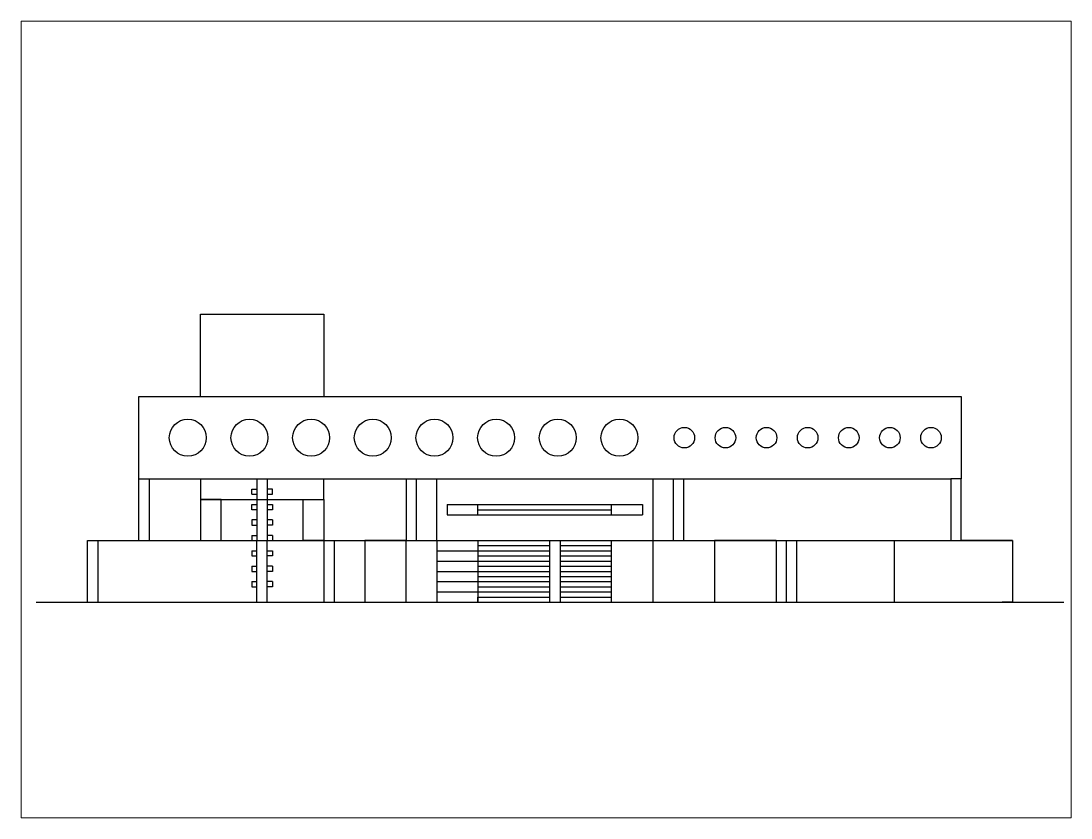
# Paper-space layout 'Layout2' of a CAD drawing. Header units: millimetres. Extents: x 26 to 231, y 20 to 176.
# The model-space entities are those that its viewports show. They can reach past a viewport. Long polylines and large blocks are cut down to what shows.
import ezdxf

# ---------------------------------------------------------------- set-up
doc = ezdxf.new("R2010")
doc.units = ezdxf.units.MM

msp = doc.modelspace()

# ---------------------------------------------------------------- linework, layer by layer
for p, q in [((2286, 1500.14), (2286, 1508.14)), ((2286, 1508.14), (2298, 1508.14)), ((2298, 1508.14), (2298, 1500.14)), ((2280, 1492.14), (2280, 1500.14)), ((2280, 1500.14), (2360, 1500.14)), ((2280, 1500.14), (2284, 1500.14)), ((2280, 1500.14), (2304, 1500.14)), ((2280, 1500.14), (2286, 1500.14)), ((2360, 1500.14), (2360, 1492.14)), ((2280, 1492.14), (2292, 1492.14)), ((2280, 1492.14), (2286, 1492.14)), ((2281, 1492.14), (2359, 1492.14)), ((2281, 1492.14), (2286, 1492.14)), ((2286, 1492.14), (2286, 1486.14)), ((2291.5, 1492.14), (2291.5, 1486.14)), ((2292.5, 1492.14), (2292.5, 1486.14)), ((2298, 1490.14), (2298, 1492.14)), ((2309, 1486.14), (2309, 1492.14)), ((2309, 1492.14), (2330, 1492.14)), ((2330, 1492.14), (2330, 1486.14)), ((2332, 1492.14), (2332, 1486.14)), ((2333, 1492.14), (2333, 1486.14)), ((2360, 1492.14), (2359, 1492.14)), ((2359, 1492.14), (2359, 1486.14)), ((2360, 1486.14), (2360, 1492.14)), ((2291, 1490.64), (2291, 1491.14)), ((2291, 1491.14), (2291.5, 1491.14)), ((2291, 1490.64), (2291.5, 1490.64)), ((2293, 1491.14), (2292.5, 1491.14)), ((2292.5, 1490.64), (2293, 1490.64)), ((2293, 1490.64), (2293, 1491.14)), ((2288, 1490.14), (2286, 1490.14)), ((2286, 1490.14), (2298, 1490.14)), ((2288, 1486.14), (2288, 1490.14)), ((2291, 1489.14), (2291, 1489.64)), ((2291, 1489.64), (2291.5, 1489.64)), ((2292.5, 1489.64), (2293, 1489.64)), ((2293, 1489.64), (2293, 1489.14)), ((2296, 1486.14), (2296, 1490.14)), ((2296, 1490.14), (2298, 1490.14)), ((2298, 1490.14), (2298, 1486.14)), ((2310, 1489.64), (2329, 1489.64)), ((2310, 1489.64), (2310, 1488.64)), ((2313, 1488.64), (2313, 1489.64)), ((2326, 1488.64), (2326, 1489.64)), ((2329, 1489.64), (2329, 1488.64)), ((2291.5, 1489.14), (2291, 1489.14)), ((2293, 1489.14), (2292.5, 1489.14)), ((2310, 1488.64), (2329, 1488.64)), ((2313, 1489.14), (2326, 1489.14)), ((2291.5, 1488.14), (2291, 1488.14)), ((2291, 1488.14), (2291, 1487.64)), ((2291, 1487.64), (2291.5, 1487.64)), ((2293, 1488.14), (2292.5, 1488.14)), ((2293, 1487.64), (2292.5, 1487.64)), ((2293, 1488.14), (2293, 1487.64)), ((2291, 1486.64), (2291.5, 1486.64)), ((2291, 1486.64), (2291, 1486.14)), ((2293, 1486.64), (2292.5, 1486.64)), ((2293, 1486.64), (2293, 1486.14)), ((2275, 1480.14), (2275, 1486.14)), ((2275, 1486.14), (2365, 1486.14)), ((2276, 1486.14), (2276, 1480.14)), ((2286, 1486.14), (2288, 1486.14)), ((2291, 1486.14), (2291.5, 1486.14)), ((2291.5, 1480.14), (2291.5, 1486.14)), ((2292.5, 1480.14), (2292.5, 1486.14)), ((2298, 1486.14), (2296, 1486.14)), ((2298, 1486.14), (2298, 1480.14)), ((2298, 1486.13), (2298, 1486.14)), ((2299, 1486.14), (2299, 1480.14)), ((2300, 1486.14), (2300, 1486.13)), ((2306, 1486.14), (2302, 1486.14)), ((2302, 1486.14), (2302, 1480.14)), ((2306, 1480.14), (2306, 1486.14)), ((2307, 1486.14), (2309, 1486.14)), ((2309, 1486.14), (2309, 1480.14)), ((2309, 1486.14), (2309, 1485.14)), ((2313, 1486.14), (2313, 1480.14)), ((2313, 1485.64), (2320, 1485.64)), ((2320, 1480.14), (2320, 1486.14)), ((2321, 1486.14), (2321, 1480.14)), ((2321, 1485.64), (2326, 1485.64)), ((2326, 1480.14), (2326, 1486.14)), ((2330, 1486.14), (2330, 1480.14)), ((2342, 1486.14), (2336, 1486.14)), ((2336, 1486.14), (2336, 1480.14)), ((2342, 1486.14), (2342, 1480.14)), ((2343, 1486.14), (2343, 1480.14)), ((2344, 1486.14), (2344, 1480.14)), ((2353.5, 1486.14), (2353.5, 1480.14)), ((2365, 1486.14), (2360, 1486.14)), ((2365, 1486.14), (2360, 1486.14)), ((2365, 1486.14), (2365, 1480.14)), ((2291, 1485.14), (2291.5, 1485.14)), ((2291, 1485.14), (2291, 1484.64)), ((2291, 1484.64), (2291.5, 1484.64)), ((2292.5, 1485.14), (2293, 1485.14)), ((2293, 1484.64), (2292.5, 1484.64)), ((2293, 1485.14), (2293, 1484.64)), ((2309, 1485.14), (2313, 1485.14)), ((2313, 1485.14), (2320, 1485.14)), ((2313, 1484.64), (2320, 1484.64)), ((2321, 1485.14), (2326, 1485.14)), ((2321, 1484.64), (2326, 1484.64)), ((2291, 1483.64), (2291.5, 1483.64)), ((2291, 1483.64), (2291, 1483.14)), ((2293, 1483.64), (2292.5, 1483.64)), ((2293, 1483.64), (2293, 1483.14)), ((2309, 1484.14), (2313, 1484.14)), ((2313, 1484.14), (2320, 1484.14)), ((2313, 1483.64), (2320, 1483.64)), ((2321, 1484.14), (2326, 1484.14)), ((2321, 1483.64), (2326, 1483.64)), ((2291, 1483.14), (2291.5, 1483.14)), ((2293, 1483.14), (2292.5, 1483.14)), ((2309, 1483.14), (2313, 1483.14)), ((2313, 1483.14), (2320, 1483.14)), ((2313, 1482.64), (2320, 1482.64)), ((2321, 1483.14), (2326, 1483.14)), ((2321, 1482.64), (2326, 1482.64)), ((2291, 1482.14), (2291.5, 1482.14)), ((2291, 1482.14), (2291, 1481.64)), ((2291, 1481.64), (2291.5, 1481.64)), ((2293, 1482.14), (2292.5, 1482.14)), ((2293, 1481.64), (2292.5, 1481.64)), ((2293, 1482.14), (2293, 1481.64)), ((2309, 1482.14), (2313, 1482.14)), ((2313, 1482.14), (2320, 1482.14)), ((2313, 1481.64), (2320, 1481.64)), ((2321, 1482.14), (2326, 1482.14)), ((2321, 1481.64), (2326, 1481.64)), ((2309, 1481.14), (2313, 1481.14)), ((2313, 1481.14), (2320, 1481.14)), ((2313, 1480.14), (2313, 1480.64)), ((2313, 1480.64), (2320, 1480.64)), ((2321, 1481.14), (2326, 1481.14)), ((2321, 1480.64), (2326, 1480.64)), ((2270, 1480.14), (2370, 1480.14)), ((2270, 1480.14), (2275, 1480.14)), ((2302, 1480.14), (2305, 1480.14)), ((2305, 1480.14), (2306, 1480.14)), ((2365, 1480.14), (2364, 1480.14))]:
    msp.add_line(p, q)
for points in [[(2280, 1486.14), (2280, 1492.14), (2281, 1492.14), (2281, 1486.14)], [(2306, 1492.14), (2306, 1486.14)], [(2307, 1492.14), (2307, 1486.14)]]:
    msp.add_lwpolyline(points)
for centre, radius in [((2284.77, 1496.14), 1.8), ((2290.77, 1496.14), 1.8), ((2290.77, 1496.14), 1.8), ((2296.77, 1496.14), 1.8), ((2302.77, 1496.14), 1.8), ((2308.77, 1496.14), 1.8), ((2314.77, 1496.14), 1.8), ((2320.77, 1496.14), 1.8), ((2326.77, 1496.14), 1.8), ((2333.08, 1496.14), 1), ((2337.08, 1496.14), 1), ((2341.08, 1496.14), 1), ((2345.08, 1496.14), 1), ((2349.08, 1496.14), 1), ((2353.08, 1496.14), 1), ((2357.08, 1496.14), 1)]:
    msp.add_circle(centre, radius)

psp = doc.layouts.new('Layout2')

# ---------------------------------------------------------------- viewports
at = {"layer": '0', "color": 1}
psp.add_viewport(center=(128.5, 97.5), size=(205.6, 156), view_center_point=(2319.62, 1497.91), view_height=77.5175, dxfattribs=at)

doc.saveas('drawing.dxf')
